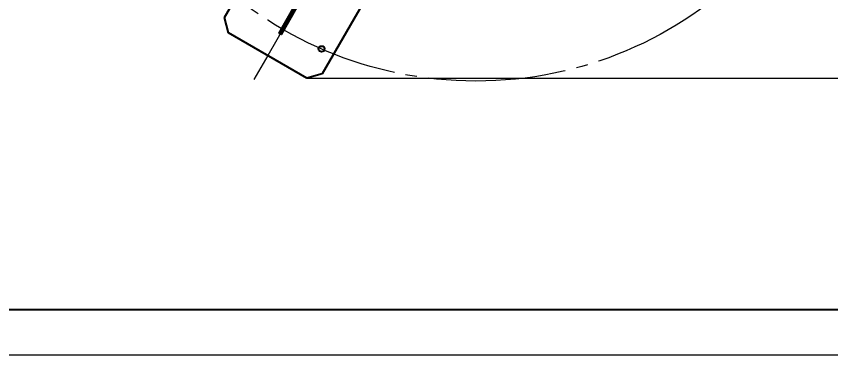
# Paper-space layout 'Лист1' of a CAD drawing. Header units: millimetres. Extents: x 0 to 594, y -1 to 420.
# Drawn here: x 159.7 to 249.8, y 0 to 37.4 of the extents above; entities that cross this region are included whole.
import ezdxf

# ---------------------------------------------------------------- set-up
doc = ezdxf.new("R2010")
doc.units = ezdxf.units.MM
doc.linetypes.add('SLD-Осевая', pattern=[19.05, 15.24, -1.27, 1.27, -1.27])
doc.linetypes.add('SLD-Сплошная', pattern=[0])
doc.styles.add('SLDTEXTSTYLE1', font='')
doc.styles.add('SLDTEXTSTYLE2', font='')
doc.styles.get('SLDTEXTSTYLE1').set_extended_font_data('ГОСТ тип А', italic=True)
doc.styles.get('SLDTEXTSTYLE2').set_extended_font_data('ГОСТ тип А')
doc.dimstyles.new('SLDDIMSTYLE3', dxfattribs={"dimtxt": 3.5, "dimasz": 3, "dimexe": 0, "dimexo": 0.0625, "dimgap": 0.875, "dimtad": 2, "dimdec": 0, "dimlfac": 20, "dimrnd": 1e-09, "dimzin": 12, "dimdsep": 46, "dimtxsty": 'SLDTEXTSTYLE1', "dimsah": 1, "dimcen": 0.09, "dimadec": 0, "dimazin": 3, "dimtfac": 1, "dimtofl": 0, "dimtmove": 0, "dimatfit": 3, "dimfxl": 1, "dimfrac": 2, "dimtolj": 1, "dimtzin": 12, "dimarcsym": 0})

# ---------------------------------------------------------------- blocks, each defined once
blk = doc.blocks.new('_D_3')
at = {"color": 7, "linetype": 'SLD-Сплошная', "lineweight": 0, "transparency": 16777216}
for p, q in [((191.85, 115.349), (276.298, 115.349)), ((275.298, 115.349), (275.298, 30.588)), ((191.85, 30.588), (276.298, 30.588))]:
    blk.add_line(p, q, dxfattribs=at)
at = {"color": 7, "linetype": 'SLD-Сплошная', "lineweight": 18, "transparency": 16777216}
for points in [[(275.298, 115.349), (274.798, 112.349), (275.798, 112.349)], [(275.298, 30.588), (275.798, 33.588), (274.798, 33.588)]]:
    blk.add_solid(points, dxfattribs=at)
at = {"color": 7, "linetype": 'SLD-Сплошная', "lineweight": 18, "transparency": 16777216, "char_height": 3.5, "attachment_point": 1, "rotation": 90, "style": 'SLDTEXTSTYLE2'}
for s, insert in [('*', (270.787, 76.174)), ('1695', (270.787, 65.48))]:
    blk.add_mtext(s, dxfattribs=dict(at, insert=insert))

psp = doc.layouts.new('Лист1')

# ---------------------------------------------------------------- linework, layer by layer
at = {"color": 7, "linetype": 'SLD-Осевая', "lineweight": 18}
for p, q in [((210.5445, 72.9681), (187.5195, 33.0877)), ((187.5195, 33.0877), (185.9756, 30.4135))]:
    psp.add_line(p, q, dxfattribs=at)
at = {"color": 7, "linetype": 'SLD-Сплошная', "lineweight": 25}
for p, q in [((182.7318, 37.2952), (187.8777, 46.2081)), ((198.7002, 39.9532), (193.5572, 31.0452)), ((188.774, 35.5605), (190.4827, 38.5201)), ((189.0338, 35.4105), (190.7425, 38.3701)), ((183.1894, 35.5877), (182.7318, 37.2952)), ((191.8496, 30.5877), (183.1894, 35.5877)), ((188.7646, 35.5442), (188.774, 35.5605)), ((189.0244, 35.3942), (188.7646, 35.5442)), ((189.0338, 35.4105), (189.0244, 35.3942)), ((193.5572, 31.0452), (191.8496, 30.5877)), ((20, 5), (589, 5))]:
    psp.add_line(p, q, dxfattribs=at)
at = {"color": 8, "linetype": 'SLD-Сплошная', "lineweight": 18}
psp.add_line((188.774, 35.5605), (189.0338, 35.4105), dxfattribs=at)
at = {"color": 7, "linetype": 'SLD-Сплошная', "lineweight": 18}
psp.add_line((0, 0), (594, 0), dxfattribs=at)
at = {"color": 7, "linetype": 'SLD-Осевая', "lineweight": 18}
psp.add_circle((210.5445, 72.9681), 42.7205, dxfattribs=at)
at = {"color": 7, "linetype": 'SLD-Сплошная', "lineweight": 25}
psp.add_circle((193.4764, 33.8053), 0.325, dxfattribs=at)

# ---------------------------------------------------------------- dimensions: what is measured, and where the dimension line sits
at = {"color": 7, "linetype": 'SLD-Сплошная', "lineweight": 18}
dim = psp.add_linear_dim(base=(275.2983, 30.5877), p1=(191.8496, 115.3486), p2=(191.8496, 30.5877), angle=90, text='<>*', dimstyle='SLDDIMSTYLE3', dxfattribs=at)
dim.commit()
dim.dimension.update_dxf_attribs({"geometry": '_D_3', "text_midpoint": (275.2983, 71.7629), "dimtype": 160})

doc.saveas('drawing.dxf')
